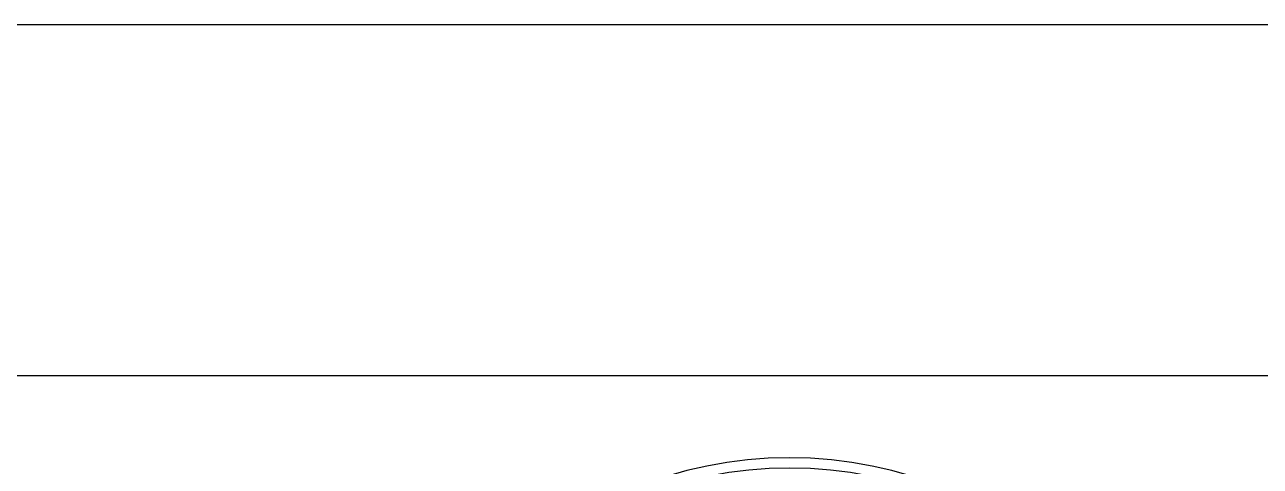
# Model space of a CAD drawing. Header units: inches. Extents: x -172 to 397, y -177 to 127.
# Drawn here: x 92.13 to 102.67, y -65.58 to -61.81 of the extents above; entities that cross this region are included whole.
import ezdxf

# ---------------------------------------------------------------- set-up
doc = ezdxf.new("R2010")
doc.units = ezdxf.units.IN
doc.header["$MEASUREMENT"] = 0

# ---------------------------------------------------------------- blocks, each defined once
blk = doc.blocks.new('TITLE BLOCK NEW 29102024')
at = {"color": 1}
blk.add_line((-520.821, -64.812), (-641.263, -64.812), dxfattribs=at)
blk.add_lwpolyline([(-534.321, -64.812), (-534.321, -147.912), (-520.821, -147.912), (-520.821, -64.812)], close=True, dxfattribs=at)
at = {"color": 4}
for centre, major_axis in [((-527.571, -69.012), (2.475, 2.475)), ((-527.568, -69.009), (2.411, 2.411))]:
    blk.add_ellipse(centre, major_axis=major_axis, ratio=1, start_param=5.497787, end_param=11.780972, dxfattribs=at)
at = {"layer": 'DEFPOINTS', "color": 4}
blk.add_lwpolyline([(-643.97, -61.812), (-517.821, -61.812), (-517.821, -150.912), (-643.97, -150.912)], close=True, dxfattribs=at)

msp = doc.modelspace()

# ---------------------------------------------------------------- block references
at = {"color": 1}
msp.add_blockref('TITLE BLOCK NEW 29102024', (626.228, 0), dxfattribs=at)

doc.saveas('drawing.dxf')
